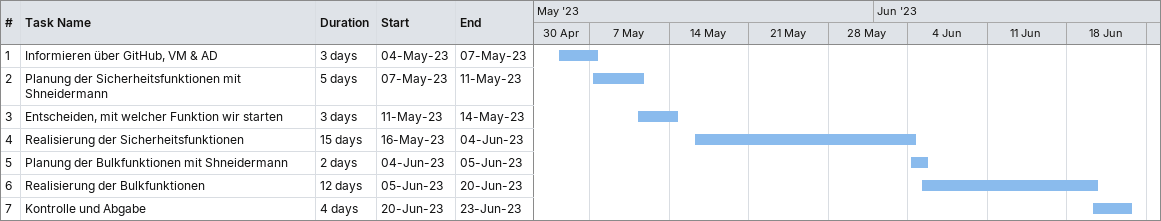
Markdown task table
| ID | Task | Duration | Start | Finish |
|---|---|---|---|---|
| 1 | Informieren über GitHub, VM & AD | 3d | 2023-05-04 | 2023-05-07 |
| 2 | Planung der Sicherheitsfunktionen mit Shneidermann | 5d | 2023-05-07 | 2023-05-11 |
| 3 | Entscheiden, mit welcher Funktion wir starten | 3d | 2023-05-11 | 2023-05-14 |
| 4 | Realisierung der Sicherheitsfunktionen | 15d | 2023-05-16 | 2023-06-04 |
| 5 | Planung der Bulkfunktionen mit Shneidermann | 2d | 2023-06-04 | 2023-06-05 |
| 6 | Realisierung der Bulkfunktionen | 12d | 2023-06-05 | 2023-06-20 |
| 7 | Kontrolle und Abgabe | 4d | 2023-06-20 | 2023-06-23 |
